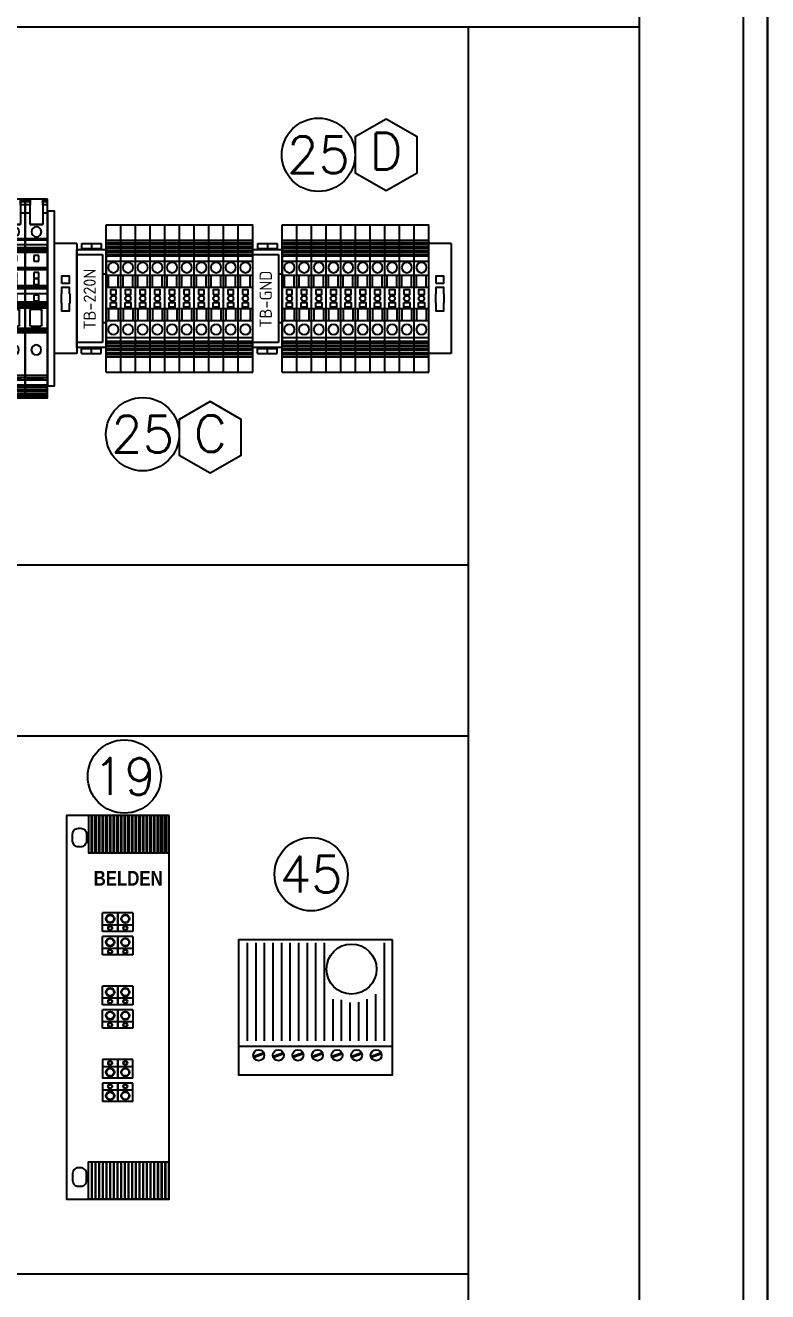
# Model space of a CAD drawing. Header units: inches. Extents: x 564911 to 603980, y 458630 to 507164.
# Drawn here: x 591142 to 591445, y 499424 to 499942 of the extents above; entities that cross this region are included whole.
import ezdxf
from ezdxf.enums import TextEntityAlignment as Align

# ---------------------------------------------------------------- set-up
doc = ezdxf.new("R2010")
doc.units = ezdxf.units.IN
doc.header["$MEASUREMENT"] = 0
for name, color, linetype in [('ANN-SMTEXT', 2, 'Continuous'), ('ASHADE', 7, 'Continuous'), ('box', 2, 'Continuous'), ('TER', 4, 'Continuous')]:
    doc.layers.add(name, color=color, linetype=linetype)
doc.styles.add('ISO3098B', font='ISO3098B.shx')
doc.styles.add('S', font='SIMPLEX.SHX')

# ---------------------------------------------------------------- blocks, each defined once
blk = doc.blocks.new('1492-N37')
at = {"layer": 'ASHADE', "color": 7, "elevation": 0}
blk.add_lwpolyline([(8442.46, 3387.6), (8439.66, 3387.6), (8439.66, 3316.2), (8442.46, 3316.2), (8442.46, 3387.6)], dxfattribs=at)
blk = doc.blocks.new('AB1492 J4')
at = {"color": 107, "extrusion": (9.75062e-16, 1, -1.1783e-16)}
for p, q in [((5217.44, 1348.87, -2.05), (5223.44, 1348.87, -2.05)), ((5217.44, 1348.87), (5223.44, 1348.87))]:
    blk.add_line(p, q, dxfattribs=at)
at = {"color": 107}
for p, q in [((5217.44, 1348.87, -2.05), (5223.44, 1348.87, -2.05)), ((5217.44, 1348.87), (5223.44, 1348.87)), ((5217.44, 1288.57), (5217.44, 1348.87)), ((5223.44, 1288.57), (5223.44, 1348.87)), ((5217.44, 1341.57, -3.05), (5223.44, 1341.57, -3.05)), ((5217.44, 1339.89, -3.05), (5223.44, 1339.89, -3.05)), ((5217.44, 1338.26, -3.05), (5223.44, 1338.26, -3.05)), ((5217.44, 1336.81, -3.05), (5223.44, 1336.81, -3.05)), ((5217.44, 1336.15, 9.3), (5223.44, 1336.15, 9.3)), ((5217.44, 1333.94, 36.3), (5223.44, 1333.94, 36.3)), ((5217.44, 1333.94, 36.3), (5223.44, 1333.94, 36.3)), ((5217.44, 1328.22, 29.8), (5223.44, 1328.22, 29.8)), ((5217.44, 1328.22, 35.7), (5223.44, 1328.22, 35.7)), ((5218.44, 1323.32), (5218.44, 1328.22)), ((5222.44, 1323.32), (5222.44, 1328.22)), ((5217.44, 1323.32, 19.15), (5223.44, 1323.32, 19.15)), ((5217.44, 1314.63, 47.95), (5223.44, 1314.63, 47.95)), ((5218.44, 1314.63, 28.8), (5218.44, 1309.72, 28.8)), ((5222.44, 1314.63, 28.8), (5222.44, 1309.72, 28.8)), ((5217.44, 1309.72, 28.8), (5223.44, 1309.72, 28.8)), ((5217.44, 1309.72, 28.8), (5223.44, 1309.72, 28.8)), ((5217.44, 1302.72, 28.8), (5223.44, 1302.72, 28.8)), ((5217.44, 1302.72, 28.8), (5223.44, 1302.72, 28.8)), ((5217.44, 1301.3, 9.3), (5223.44, 1301.3, 9.3)), ((5217.44, 1300.64, -3.05), (5223.44, 1300.64, -3.05)), ((5217.44, 1299.19, -3.05), (5223.44, 1299.19, -3.05)), ((5217.44, 1297.55, -3.05), (5223.44, 1297.55, -3.05)), ((5217.44, 1295.88, -3.05), (5223.44, 1295.88, -3.05)), ((5217.44, 1288.57, -2.05), (5223.44, 1288.57, -2.05)), ((5217.44, 1288.57), (5223.44, 1288.57))]:
    blk.add_line(p, q, dxfattribs=at)
at = {"color": 107, "extrusion": (-5.71519e-32, 1.1783e-16, -1)}
for p, q in [((5217.44, 1342.56, -3.05), (5223.44, 1342.56, -3.05)), ((5217.44, 1340.88, -3.05), (5223.44, 1340.88, -3.05)), ((5217.44, 1339.25, -3.05), (5223.44, 1339.25, -3.05)), ((5217.44, 1337.8, -3.05), (5223.44, 1337.8, -3.05))]:
    blk.add_line(p, q, dxfattribs=at)
at = {"color": 107, "extrusion": (-9.75062e-16, 1, 1.1783e-16)}
for p, q in [((5217.44, 1336.15, 9.3), (5223.44, 1336.15, 9.3)), ((5217.44, 1336.15, 9.76), (5223.44, 1336.15, 9.76))]:
    blk.add_line(p, q, dxfattribs=at)
at = {"color": 107, "extrusion": (-8.49823e-17, 0.087156, 0.996195)}
blk.add_line((5217.44, 1336.15, 9.76), (5223.44, 1336.15, 9.76), dxfattribs=at)
at = {"color": 107, "extrusion": (-9.75062e-16, -1, 4.30509e-10)}
for p, q in [((5217.44, 1328.22, 29.8), (5223.44, 1328.22, 29.8)), ((5217.44, 1328.22, 35.7), (5223.44, 1328.22, 35.7))]:
    blk.add_line(p, q, dxfattribs=at)
at = {"color": 107, "extrusion": (-9.75062e-16, -1, 1.1783e-16)}
for p, q in [((5217.44, 1301.3, 9.3), (5223.44, 1301.3, 9.3)), ((5217.44, 1301.3, 9.76), (5223.44, 1301.3, 9.76)), ((5223.44, 1291.22, 9.76), (5223.44, 1291.22, 9.3)), ((5223.44, 1291.22, 9.3), (5223.44, 1291.22, 9.76)), ((5223.44, 1291.22, 11.35), (5223.44, 1291.22, 11.82)), ((5223.44, 1291.22, 11.82), (5223.44, 1291.22, 11.35))]:
    blk.add_line(p, q, dxfattribs=at)
at = {"color": 107, "extrusion": (-8.49823e-17, -0.087156, 0.996195)}
blk.add_line((5217.44, 1301.3, 9.76), (5223.44, 1301.3, 9.76), dxfattribs=at)
at = {"color": 107, "extrusion": (-5.71519e-32, -1.1783e-16, -1)}
for p, q in [((5217.44, 1299.65, -3.05), (5223.44, 1299.65, -3.05)), ((5217.44, 1298.2, -3.05), (5223.44, 1298.2, -3.05)), ((5217.44, 1296.56, -3.05), (5223.44, 1296.56, -3.05)), ((5217.44, 1294.89, -3.05), (5223.44, 1294.89, -3.05))]:
    blk.add_line(p, q, dxfattribs=at)
at = {"color": 107, "extrusion": (1, -9.75062e-16, 4.93038e-32)}
for p, q in [((5223.44, 1291.22, 9.3), (5223.44, 1291.22, 9.76)), ((5223.44, 1291.22, 11.35), (5223.44, 1291.22, 11.82)), ((5223.44, 1288.57, -2.05), (5223.44, 1288.57)), ((5223.44, 1288.57), (5223.44, 1288.57, 2.05))]:
    blk.add_line(p, q, dxfattribs=at)
at = {"color": 107, "extrusion": (-1, 9.75062e-16, -4.93038e-32)}
for p, q in [((5223.44, 1291.22, 9.76), (5223.44, 1291.22, 9.3)), ((5223.44, 1291.22, 11.82), (5223.44, 1291.22, 11.35)), ((5223.44, 1288.57), (5223.44, 1288.57, -2.05)), ((5223.44, 1288.57, 2.05), (5223.44, 1288.57))]:
    blk.add_line(p, q, dxfattribs=at)
at = {"color": 107, "extrusion": (-9.75062e-16, -1, 2.20861e-14)}
for p, q in [((5217.44, 1288.57, -2.05), (5223.44, 1288.57, -2.05)), ((5217.44, 1288.57), (5223.44, 1288.57)), ((5223.44, 1288.57), (5223.44, 1288.57, -2.05)), ((5223.44, 1288.57, -2.05), (5223.44, 1288.57)), ((5223.44, 1288.57), (5223.44, 1288.57, 2.05)), ((5223.44, 1288.57, 2.05), (5223.44, 1288.57))]:
    blk.add_line(p, q, dxfattribs=at)
at = {"color": 107}
for points, elevation in [([(5219.25, 1320.39), (5221.64, 1320.39), (5221.64, 1322.23), (5219.25, 1322.23)], 19.15), ([(5219.25, 1317.05), (5221.64, 1317.05), (5221.64, 1315.2), (5219.25, 1315.2)], 47.95)]:
    blk.add_lwpolyline(points, close=True, dxfattribs=dict(at, elevation=elevation))
at = {"color": 107, "extrusion": (-2.22045e-16, -1.1783e-16, -1)}
for centre in [(-5220.44, 1331.37, -35.68), (-5220.44, 1306.03, -29.59)]:
    blk.add_circle(centre, 2.1, dxfattribs=at)
at = {"color": 107}
blk.add_circle((5220.44, 1318.72), 1.15, dxfattribs=at)
at = {"color": 107, "style": 'ISO3098B'}
for p in [(5220.36, 1345.28), (5220.36, 1291.3, -3.05)]:
    blk.add_attdef('1', text='', height=3, rotation=90, dxfattribs=at).set_placement(p, align=Align.MIDDLE_CENTER)
blk = doc.blocks.new('STOPER')
at = {"color": 0}
for points in [[(22179.34, -20542.87), (22175.95, -20542.87), (22175.95, -20539.79), (22179.34, -20539.79)], [(22179.34, -20539.79), (22179.34, -20539.65), (22183.04, -20539.65), (22183.04, -20539.79)], [(22183.04, -20542.87), (22183.04, -20543.01), (22179.34, -20543.01), (22179.34, -20542.87)], [(22183.04, -20539.79), (22185.81, -20539.79), (22185.81, -20542.87), (22183.04, -20542.87)]]:
    blk.add_lwpolyline(points, dxfattribs=at)
blk.add_lwpolyline([(22187.35, -20539.78), (22190.43, -20539.78), (22190.43, -20542.86), (22187.35, -20542.86)], close=True, dxfattribs=at)
at = {"layer": 'TER', "color": 0}
for p, q in [((22158.68, -20545.88), (22158.68, -20536.78)), ((22158.68, -20536.78), (22203.7, -20536.78)), ((22203.7, -20545.88), (22203.7, -20536.78)), ((22203.7, -20545.88), (22158.68, -20545.88))]:
    blk.add_line(p, q, dxfattribs=at)
blk = doc.blocks.new('AB1492-GM35')
at = {"color": 4}
for p, q in [((5057.57, 1338.74), (5069.57, 1338.74)), ((5057.57, 1298.74), (5057.57, 1338.74)), ((5059.57, 1341.24), (5067.57, 1341.24)), ((5059.57, 1341.24), (5059.57, 1338.74)), ((5059.57, 1339.24), (5067.57, 1339.24)), ((5063.57, 1341.24), (5063.57, 1339.24)), ((5067.57, 1341.24), (5067.57, 1338.74)), ((5069.57, 1338.74), (5069.57, 1298.74)), ((5057.57, 1336.74), (5068.07, 1336.74)), ((5068.07, 1336.74), (5068.07, 1328.74)), ((5069.57, 1328.74), (5068.07, 1328.74)), ((5068.07, 1328.74), (5068.07, 1308.74)), ((5068.07, 1308.74), (5068.07, 1300.74)), ((5069.57, 1308.74), (5068.07, 1308.74)), ((5068.07, 1300.74), (5057.57, 1300.74)), ((5069.57, 1298.74), (5057.57, 1298.74)), ((5059.57, 1296.24), (5059.57, 1298.74)), ((5059.57, 1298.24), (5067.57, 1298.24)), ((5059.57, 1296.24), (5067.57, 1296.24)), ((5063.57, 1296.24), (5063.57, 1298.24)), ((5067.57, 1296.24), (5067.57, 1298.74))]:
    blk.add_line(p, q, dxfattribs=at)
at = {"style": 'ISO3098B'}
for tag, p in [('A', (5060.59, 1318.74)), ('B', (5064.59, 1318.74))]:
    blk.add_attdef(tag, text='', height=3, rotation=90, dxfattribs=at).set_placement(p, align=Align.MIDDLE_CENTER)
blk = doc.blocks.new('PATCH PANEL')
at = {"color": 2}
for p, q in [((590314.49, 508935.45), (590315.44, 508935.45)), ((590312.11, 508930.21), (590312.11, 508933.07)), ((590317.83, 508933.06), (590317.83, 508930.22)), ((590315.44, 508927.83), (590314.49, 508927.83)), ((590324.37, 508893.2), (590324.37, 508900.8)), ((590330.58, 508900.8), (590324.37, 508900.8)), ((590330.58, 508900.8), (590330.58, 508893.2)), ((590330.58, 508893.2), (590330.58, 508900.8)), ((590336.79, 508900.8), (590330.58, 508900.8)), ((590336.79, 508900.8), (590336.79, 508893.2)), ((590324.37, 508896), (590330.58, 508896)), ((590330.58, 508893.2), (590324.37, 508893.2)), ((590330.58, 508896), (590336.79, 508896)), ((590336.79, 508893.2), (590330.58, 508893.2)), ((590324.37, 508883.6), (590324.37, 508891.2)), ((590330.58, 508891.2), (590324.37, 508891.2)), ((590330.58, 508891.2), (590330.58, 508883.6)), ((590330.58, 508883.6), (590330.58, 508891.2)), ((590336.79, 508891.2), (590330.58, 508891.2)), ((590336.79, 508891.2), (590336.79, 508883.6)), ((590324.37, 508886.4), (590330.58, 508886.4)), ((590330.58, 508883.6), (590324.37, 508883.6)), ((590330.58, 508886.4), (590336.79, 508886.4)), ((590336.79, 508883.6), (590330.58, 508883.6)), ((590324.37, 508863.2), (590324.37, 508870.8)), ((590330.58, 508870.8), (590324.37, 508870.8)), ((590330.58, 508870.8), (590330.58, 508863.2)), ((590330.58, 508863.2), (590330.58, 508870.8)), ((590336.79, 508870.8), (590330.58, 508870.8)), ((590336.79, 508870.8), (590336.79, 508863.2)), ((590324.37, 508866), (590330.58, 508866)), ((590330.58, 508863.2), (590324.37, 508863.2)), ((590330.58, 508866), (590336.79, 508866)), ((590336.79, 508863.2), (590330.58, 508863.2)), ((590324.37, 508853.6), (590324.37, 508861.2)), ((590330.58, 508861.2), (590324.37, 508861.2)), ((590330.58, 508861.2), (590330.58, 508853.6)), ((590330.58, 508853.6), (590330.58, 508861.2)), ((590336.79, 508861.2), (590330.58, 508861.2)), ((590336.79, 508861.2), (590336.79, 508853.6)), ((590324.37, 508856.4), (590330.58, 508856.4)), ((590330.58, 508853.6), (590324.37, 508853.6)), ((590330.58, 508856.4), (590336.79, 508856.4)), ((590336.79, 508853.6), (590330.58, 508853.6)), ((590330.58, 508840.8), (590324.37, 508840.8)), ((590324.37, 508840.8), (590324.37, 508833.2)), ((590324.37, 508838), (590330.58, 508838)), ((590330.58, 508833.2), (590330.58, 508840.8)), ((590336.79, 508840.8), (590330.58, 508840.8)), ((590330.58, 508840.8), (590330.58, 508833.2)), ((590330.58, 508838), (590336.79, 508838)), ((590336.79, 508833.2), (590336.79, 508840.8)), ((590330.58, 508833.2), (590324.37, 508833.2)), ((590330.58, 508831.2), (590324.37, 508831.2)), ((590324.37, 508831.2), (590324.37, 508823.6)), ((590336.79, 508833.2), (590330.58, 508833.2)), ((590330.58, 508823.6), (590330.58, 508831.2)), ((590336.79, 508831.2), (590330.58, 508831.2)), ((590330.58, 508831.2), (590330.58, 508823.6)), ((590336.79, 508823.6), (590336.79, 508831.2)), ((590324.37, 508828.4), (590330.58, 508828.4)), ((590330.58, 508828.4), (590336.79, 508828.4)), ((590330.58, 508823.6), (590324.37, 508823.6)), ((590336.79, 508823.6), (590330.58, 508823.6)), ((590315.44, 508796.56), (590314.49, 508796.56)), ((590312.11, 508794.18), (590312.11, 508791.33)), ((590317.83, 508791.33), (590317.83, 508794.18)), ((590314.49, 508788.94), (590315.44, 508788.94))]:
    blk.add_line(p, q, dxfattribs=at)
for points in [[(590351.58, 508940.7), (590309.58, 508940.7), (590309.58, 508783.7), (590351.58, 508783.7)], [(590319.83, 508940.7), (590318.69, 508940.7), (590318.69, 508925.38), (590319.83, 508925.38)], [(590321.33, 508940.7), (590320.19, 508940.7), (590320.19, 508925.38), (590321.33, 508925.38)], [(590322.83, 508940.7), (590321.69, 508940.7), (590321.69, 508925.38), (590322.83, 508925.38)], [(590324.33, 508940.7), (590323.19, 508940.7), (590323.19, 508925.38), (590324.33, 508925.38)], [(590325.83, 508940.7), (590324.69, 508940.7), (590324.69, 508925.38), (590325.83, 508925.38)], [(590327.33, 508940.7), (590326.19, 508940.7), (590326.19, 508925.38), (590327.33, 508925.38)], [(590328.83, 508940.7), (590327.69, 508940.7), (590327.69, 508925.38), (590328.83, 508925.38)], [(590330.33, 508940.7), (590329.19, 508940.7), (590329.19, 508925.38), (590330.33, 508925.38)], [(590331.83, 508940.7), (590330.69, 508940.7), (590330.69, 508925.38), (590331.83, 508925.38)], [(590333.33, 508940.7), (590332.19, 508940.7), (590332.19, 508925.38), (590333.33, 508925.38)], [(590334.83, 508940.7), (590333.69, 508940.7), (590333.69, 508925.38), (590334.83, 508925.38)], [(590336.33, 508940.7), (590335.19, 508940.7), (590335.19, 508925.38), (590336.33, 508925.38)], [(590337.83, 508940.7), (590336.69, 508940.7), (590336.69, 508925.38), (590337.83, 508925.38)], [(590339.33, 508940.7), (590338.19, 508940.7), (590338.19, 508925.38), (590339.33, 508925.38)], [(590340.83, 508940.7), (590339.69, 508940.7), (590339.69, 508925.38), (590340.83, 508925.38)], [(590342.33, 508940.7), (590341.19, 508940.7), (590341.19, 508925.38), (590342.33, 508925.38)], [(590343.83, 508940.7), (590342.69, 508940.7), (590342.69, 508925.38), (590343.83, 508925.38)], [(590345.33, 508940.7), (590344.19, 508940.7), (590344.19, 508925.38), (590345.33, 508925.38)], [(590346.83, 508940.7), (590345.69, 508940.7), (590345.69, 508925.38), (590346.83, 508925.38)], [(590348.33, 508940.7), (590347.19, 508940.7), (590347.19, 508925.38), (590348.33, 508925.38)], [(590349.83, 508940.7), (590348.69, 508940.7), (590348.69, 508925.38), (590349.83, 508925.38)], [(590351.33, 508940.7), (590350.19, 508940.7), (590350.19, 508925.38), (590351.33, 508925.38)], [(590319.83, 508783.7), (590318.69, 508783.7), (590318.69, 508799.02), (590319.83, 508799.02)], [(590321.33, 508783.7), (590320.19, 508783.7), (590320.19, 508799.02), (590321.33, 508799.02)], [(590322.83, 508783.7), (590321.69, 508783.7), (590321.69, 508799.02), (590322.83, 508799.02)], [(590324.33, 508783.7), (590323.19, 508783.7), (590323.19, 508799.02), (590324.33, 508799.02)], [(590325.83, 508783.7), (590324.69, 508783.7), (590324.69, 508799.02), (590325.83, 508799.02)], [(590327.33, 508783.7), (590326.19, 508783.7), (590326.19, 508799.02), (590327.33, 508799.02)], [(590328.83, 508783.7), (590327.69, 508783.7), (590327.69, 508799.02), (590328.83, 508799.02)], [(590330.33, 508783.7), (590329.19, 508783.7), (590329.19, 508799.02), (590330.33, 508799.02)], [(590331.83, 508783.7), (590330.69, 508783.7), (590330.69, 508799.02), (590331.83, 508799.02)], [(590333.33, 508783.7), (590332.19, 508783.7), (590332.19, 508799.02), (590333.33, 508799.02)], [(590334.83, 508783.7), (590333.69, 508783.7), (590333.69, 508799.02), (590334.83, 508799.02)], [(590336.33, 508783.7), (590335.19, 508783.7), (590335.19, 508799.02), (590336.33, 508799.02)], [(590337.83, 508783.7), (590336.69, 508783.7), (590336.69, 508799.02), (590337.83, 508799.02)], [(590339.33, 508783.7), (590338.19, 508783.7), (590338.19, 508799.02), (590339.33, 508799.02)], [(590340.83, 508783.7), (590339.69, 508783.7), (590339.69, 508799.02), (590340.83, 508799.02)], [(590342.33, 508783.7), (590341.19, 508783.7), (590341.19, 508799.02), (590342.33, 508799.02)], [(590343.83, 508783.7), (590342.69, 508783.7), (590342.69, 508799.02), (590343.83, 508799.02)], [(590345.33, 508783.7), (590344.19, 508783.7), (590344.19, 508799.02), (590345.33, 508799.02)], [(590346.83, 508783.7), (590345.69, 508783.7), (590345.69, 508799.02), (590346.83, 508799.02)], [(590348.33, 508783.7), (590347.19, 508783.7), (590347.19, 508799.02), (590348.33, 508799.02)], [(590349.83, 508783.7), (590348.69, 508783.7), (590348.69, 508799.02), (590349.83, 508799.02)], [(590351.33, 508783.7), (590350.19, 508783.7), (590350.19, 508799.02), (590351.33, 508799.02)]]:
    blk.add_lwpolyline(points, close=True, dxfattribs=at)
for points in [[(590312.11, 508933.07), (590312.11, 508933.07, -0.414214), (590314.49, 508935.45)], [(590315.44, 508935.45), (590315.44, 508935.45, -0.414214), (590317.83, 508933.06)], [(590314.49, 508927.83), (590314.49, 508927.83, -0.414214), (590312.11, 508930.21)], [(590317.83, 508930.22), (590317.83, 508930.22, -0.414214), (590315.44, 508927.83)], [(590314.49, 508796.56), (590314.49, 508796.56, 0.414214), (590312.11, 508794.18)], [(590317.83, 508794.18), (590317.83, 508794.18, 0.414214), (590315.44, 508796.56)], [(590312.11, 508791.33), (590312.11, 508791.33, 0.414214), (590314.49, 508788.94)], [(590315.44, 508788.94), (590315.44, 508788.94, 0.414214), (590317.83, 508791.33)]]:
    blk.add_lwpolyline(points, format="xyb", dxfattribs=at)
for centre, radius in [((590327.47, 508898.4), 1.73), ((590327.47, 508898.4), 1.5), ((590333.69, 508898.4), 1.73), ((590333.69, 508898.4), 1.5), ((590327.47, 508894.6), 0.864), ((590327.47, 508894.6), 0.749), ((590333.69, 508894.6), 0.864), ((590333.69, 508894.6), 0.749), ((590327.47, 508888.8), 1.73), ((590327.47, 508888.8), 1.5), ((590333.69, 508888.8), 1.73), ((590333.69, 508888.8), 1.5), ((590327.47, 508885), 0.864), ((590327.47, 508885), 0.749), ((590333.69, 508885), 0.864), ((590333.69, 508885), 0.749), ((590327.47, 508868.4), 1.73), ((590327.47, 508868.4), 1.5), ((590333.69, 508868.4), 1.73), ((590333.69, 508868.4), 1.5), ((590327.47, 508864.6), 0.864), ((590327.47, 508864.6), 0.749), ((590333.69, 508864.6), 0.864), ((590333.69, 508864.6), 0.749), ((590327.47, 508858.8), 1.73), ((590327.47, 508858.8), 1.5), ((590333.69, 508858.8), 1.73), ((590333.69, 508858.8), 1.5), ((590327.47, 508855), 0.864), ((590327.47, 508855), 0.749), ((590333.69, 508855), 0.864), ((590333.69, 508855), 0.749), ((590327.47, 508835.6), 1.73), ((590327.47, 508835.6), 1.5), ((590327.47, 508839.4), 0.864), ((590327.47, 508839.4), 0.749), ((590333.69, 508835.6), 1.73), ((590333.69, 508835.6), 1.5), ((590333.69, 508839.4), 0.864), ((590333.69, 508839.4), 0.749), ((590327.47, 508826), 1.73), ((590327.47, 508826), 1.5), ((590327.47, 508829.8), 0.864), ((590327.47, 508829.8), 0.749), ((590333.69, 508826), 1.73), ((590333.69, 508826), 1.5), ((590333.69, 508829.8), 0.864), ((590333.69, 508829.8), 0.749)]:
    blk.add_circle(centre, radius, dxfattribs=at)
at = {"color": 2, "insert": (590320.73, 508917.99), "char_height": 6, "width": 21.5686, "attachment_point": 1}
blk.add_mtext('{\\fArial Narrow|b1|i0|c0|p34;BELDEN}', dxfattribs=at)
blk = doc.blocks.new('AB1492-H6')
at = {"color": 1}
for p, q in [((5180.59, 1361.89, -4.46), (5178.6, 1361.89, -4.46)), ((5180.59, 1361.24, -4.32), (5178.6, 1361.24, -4.32)), ((5180.59, 1361.24, -4.32), (5178.6, 1361.24, -4.32)), ((5187.7, 1361.89, -4.46), (5185.72, 1361.89, -4.46)), ((5187.7, 1361.24, -4.32), (5185.72, 1361.24, -4.32)), ((5180.59, 1356.51, -2.67), (5178.6, 1356.51, -2.67)), ((5180.59, 1356.51, -2.67), (5178.6, 1356.51, -2.67)), ((5180.59, 1351.95, -2.67), (5180.59, 1356.51, -2.67)), ((5187.7, 1356.51, -2.67), (5185.72, 1356.51, -2.67)), ((5185.72, 1356.51, -2.67), (5185.72, 1351.95, -2.67)), ((5185.72, 1351.95, -2.67), (5180.59, 1351.95, -2.67)), ((5187.7, 1346.09, -1.91), (5178.6, 1346.09, -1.91)), ((5187.7, 1345.46, -2.67), (5178.6, 1345.46, -2.67)), ((5187.7, 1343.61, -50.08), (5178.6, 1343.61, -50.08)), ((5187.7, 1342.34, -49.65), (5178.6, 1342.34, -49.65)), ((5187.7, 1341.83, -38.22), (5178.6, 1341.83, -38.22)), ((5187.7, 1340.81, -47.8), (5178.6, 1340.81, -47.8)), ((5187.7, 1340.5, -37.87), (5178.6, 1340.5, -37.87)), ((5187.7, 1333.42, -41.64), (5178.6, 1333.42, -41.64)), ((5187.7, 1326.23, -41.64), (5178.6, 1326.23, -41.64)), ((5187.7, 1325.58, -42.01), (5178.6, 1325.58, -42.01)), ((5187.7, 1318.41, -47.38), (5178.6, 1318.41, -47.38)), ((5187.7, 1307.89, -48.14), (5178.6, 1307.89, -48.14)), ((5187.7, 1290.09, -36.59), (5178.6, 1290.09, -36.59)), ((5187.7, 1289.2, -34.43), (5178.6, 1289.2, -34.43)), ((5187.7, 1285.36, -3.86), (5178.6, 1285.36, -3.86)), ((5187.7, 1283.58, -2.37), (5178.6, 1283.58, -2.37)), ((5187.7, 1282.59, -1.53), (5178.6, 1282.59, -1.53)), ((5187.7, 1282.06, 0.86), (5178.6, 1282.06, 0.86)), ((5187.7, 1281.81, -0.87), (5178.6, 1281.81, -0.87)), ((5187.7, 1281.08, 0.43), (5178.6, 1281.08, 0.43))]:
    blk.add_line(p, q, dxfattribs=at)
at = {"color": 1, "extrusion": (1.45159e-16, 0.642788, -0.766044)}
for p, q in [((5180.59, 1359.96, -7.53), (5178.6, 1359.96, -7.53)), ((5180.59, 1362.31, -5.55), (5180.59, 1359.96, -7.53)), ((5185.72, 1359.96, -7.53), (5185.72, 1362.31, -5.55)), ((5187.7, 1359.96, -7.53), (5185.72, 1359.96, -7.53))]:
    blk.add_line(p, q, dxfattribs=at)
at = {"color": 1, "extrusion": (3.44507e-16, 1, 0)}
for p, q in [((5180.59, 1351.95, -7.77), (5185.72, 1351.95, -7.77)), ((5180.59, 1351.95, -2.67), (5180.59, 1351.95, -7.77)), ((5185.72, 1351.95, -2.67), (5180.59, 1351.95, -2.67)), ((5185.72, 1351.95, -2.67), (5185.72, 1351.95, -7.77)), ((5187.7, 1319.93, -47.02), (5178.6, 1319.93, -47.02)), ((5187.7, 1309.42, -42.99), (5178.6, 1309.42, -42.99))]:
    blk.add_line(p, q, dxfattribs=at)
at = {"color": 1, "extrusion": (-3.1402e-16, -0.707107, -0.707107)}
for p, q in [((5187.7, 1342.34, -49.65), (5178.6, 1342.34, -49.65)), ((5187.7, 1341.03, -48.34), (5178.6, 1341.03, -48.34))]:
    blk.add_line(p, q, dxfattribs=at)
at = {"color": 1, "extrusion": (-1.22461e-16, -1.21949e-32, -1)}
for p, q in [((5184.17, 1339.2, -2.67), (5182.06, 1339.2, -2.67)), ((5182.06, 1339.2, -2.67), (5182.06, 1336.88, -2.67)), ((5182.06, 1336.88, -2.67), (5184.17, 1336.88, -2.67)), ((5184.17, 1336.88, -2.67), (5184.17, 1339.2, -2.67)), ((5184.18, 1332.29, -2.67), (5182.07, 1332.29, -2.67)), ((5182.07, 1332.29, -2.67), (5182.07, 1329.97, -2.67)), ((5184.18, 1329.97, -2.67), (5184.18, 1332.29, -2.67)), ((5182.07, 1329.97, -2.67), (5184.18, 1329.97, -2.67)), ((5184.18, 1329.7, -2.67), (5182.07, 1329.7, -2.67)), ((5182.07, 1329.7, -2.67), (5182.07, 1327.38, -2.67)), ((5182.07, 1327.38, -2.67), (5184.18, 1327.38, -2.67)), ((5184.18, 1327.38, -2.67), (5184.18, 1329.7, -2.67)), ((5184.18, 1323.01, -2.67), (5182.07, 1323.01, -2.67)), ((5182.07, 1323.01, -2.67), (5182.07, 1320.69, -2.67)), ((5184.18, 1320.69, -2.67), (5184.18, 1323.01, -2.67)), ((5180.49, 1316.64, -2.67), (5180.49, 1316.64, -2.67)), ((5180.49, 1316.64, -2.67), (5180.49, 1310.8, -2.67)), ((5184.8, 1317.15, -2.67), (5180.99, 1317.15, -2.67)), ((5180.99, 1317.15, -2.67), (5180.99, 1317.15, -2.67)), ((5182.07, 1320.69, -2.67), (5184.18, 1320.69, -2.67)), ((5184.8, 1317.15, -2.67), (5184.8, 1317.15, -2.67)), ((5185.31, 1310.8, -2.67), (5185.31, 1316.64, -2.67)), ((5180.49, 1310.8, -2.67), (5180.49, 1310.8, -2.67)), ((5180.99, 1310.29, -2.67), (5180.99, 1310.29, -2.67)), ((5180.99, 1310.29, -2.67), (5184.8, 1310.29, -2.67)), ((5184.8, 1310.29, -2.67), (5184.8, 1310.29, -2.67)), ((5185.31, 1310.8, -2.67), (5185.31, 1310.8, -2.67))]:
    blk.add_line(p, q, dxfattribs=at)
at = {"color": 1, "extrusion": (-3.44507e-16, -1, 0)}
for p, q in [((5187.7, 1334.18, -42.4), (5178.6, 1334.18, -42.4)), ((5187.7, 1326.82, -46.92), (5178.6, 1326.82, -46.92))]:
    blk.add_line(p, q, dxfattribs=at)
at = {"color": 1, "extrusion": (2.44011e-16, 0.857167, -0.515038)}
blk.add_line((5187.7, 1323.58, -45.33), (5178.6, 1323.58, -45.33), dxfattribs=at)
at = {"color": 1, "extrusion": (-9.9584e-17, 3.43074e-32, -1)}
for p, q in [((5187.7, 1320.19, -48.14), (5178.6, 1320.19, -48.14)), ((5187.7, 1319.17, -48.14), (5178.6, 1319.17, -48.14)), ((5187.7, 1307.64, -45.19), (5178.6, 1307.64, -45.19))]:
    blk.add_line(p, q, dxfattribs=at)
at = {"color": 1, "extrusion": (-3.51876e-16, -0.996195, -0.087156)}
blk.add_line((5187.7, 1317.7, -38.17), (5178.6, 1317.7, -38.17), dxfattribs=at)
at = {"color": 1, "extrusion": (1.85356e-16, 0.258819, 0.965926)}
blk.add_line((5187.7, 1308.65, -46.99), (5178.6, 1308.65, -46.99), dxfattribs=at)
at = {"color": 1, "extrusion": (2.58496e-16, 0.5, 0.866025)}
blk.add_line((5187.7, 1288.18, -2.67), (5178.6, 1288.18, -2.67), dxfattribs=at)
at = {"color": 1, "extrusion": (-2.9821e-16, -0.644624, -0.7645)}
for p, q in [((5187.7, 1286.14, -4.52), (5178.6, 1286.14, -4.52)), ((5187.7, 1284.36, -3.02), (5178.6, 1284.36, -3.02)), ((5187.7, 1281.22, -0.38), (5178.6, 1281.22, -0.38))]:
    blk.add_line(p, q, dxfattribs=at)
at = {"color": 1, "extrusion": (-5.66552e-16, -1, 2.21121e-32)}
for p, q in [((5179.29, 1289.2, -24.08), (5180.87, 1289.2, -26.57)), ((5179.29, 1289.2, -32.55), (5180.87, 1289.2, -30.06)), ((5179.97, 1289.2, -33.28), (5181.54, 1289.2, -30.79)), ((5179.97, 1289.2, -23.35), (5181.54, 1289.2, -25.84)), ((5185.23, 1289.2, -33.28), (5180.05, 1289.2, -33.28)), ((5180.05, 1289.2, -23.35), (5185.23, 1289.2, -23.35)), ((5180.87, 1289.2, -30.28), (5180.87, 1289.2, -26.35)), ((5181.37, 1289.2, -30.79), (5183.91, 1289.2, -30.79)), ((5181.37, 1289.2, -25.84), (5183.91, 1289.2, -25.84)), ((5185.32, 1289.2, -33.28), (5183.75, 1289.2, -30.79)), ((5185.32, 1289.2, -23.35), (5183.75, 1289.2, -25.84)), ((5186, 1289.2, -24.08), (5184.42, 1289.2, -26.57)), ((5184.42, 1289.2, -30.28), (5184.42, 1289.2, -26.35)), ((5186, 1289.2, -32.55), (5184.42, 1289.2, -30.06)), ((5186, 1289.2, -24.11), (5186, 1289.2, -32.52))]:
    blk.add_line(p, q, dxfattribs=at)
at = {"color": 1, "extrusion": (-2.4856e-16, -0.866025, 0.5)}
blk.add_line((5187.7, 1281.2, 0.63), (5178.6, 1281.2, 0.63), dxfattribs=at)
at = {"color": 1, "extrusion": (-1.22461e-16, -1.21949e-32, -1)}
for centre in [(-5183.15, 1348.93, 5.95), (-5183.06, 1300.64, 2.67)]:
    blk.add_circle(centre, 2.01, dxfattribs=at)
at = {"color": 1, "extrusion": (1, -3.44507e-16, -9.9584e-17)}
for centre, radius, start, end in [((1361.71, -3.72, 5180.59), 0.762, 231.6413, 283.2805), ((1356.51, -10.29, 5185.72), 7.62, 51.6413, 90)]:
    blk.add_arc(centre, radius, start, end, dxfattribs=at)
at = {"color": 1, "extrusion": (-1, 3.44507e-16, 9.9584e-17)}
for centre, radius, start, end in [((-1356.51, -10.29, -5180.59), 7.62, 90, 128.3587), ((-1361.71, -3.72, -5185.72), 0.762, 256.7195, 308.3587)]:
    blk.add_arc(centre, radius, start, end, dxfattribs=at)
at = {"color": 1, "extrusion": (-1.22461e-16, -1.21949e-32, -1)}
for centre, start, end in [((-5180.99, 1316.64, 2.67), 0, 90), ((-5184.8, 1316.64, 2.67), 90, 180), ((-5180.99, 1310.8, 2.67), 270, 0), ((-5184.8, 1310.8, 2.67), 180, 270)]:
    blk.add_arc(centre, 0.508, start, end, dxfattribs=at)
at = {"color": 1, "extrusion": (-5.66552e-16, -1, 2.21121e-32)}
for centre, radius, start, end in [((5180.05, -32.52, -1289.2), 0.762, 180, 270), ((5180.05, -24.11, -1289.2), 0.762, 90, 180), ((5181.37, -30.28, -1289.2), 0.508, 180, 270), ((5181.37, -26.35, -1289.2), 0.508, 90, 180), ((5183.91, -30.28, -1289.2), 0.508, 270, 0), ((5183.91, -26.35, -1289.2), 0.508, 0, 90), ((5185.23, -32.52, -1289.2), 0.762, 270, 0), ((5185.23, -24.11, -1289.2), 0.762, 0, 90)]:
    blk.add_arc(centre, radius, start, end, dxfattribs=at)
at = {"layer": 'ASHADE', "color": 1}
blk.add_line((5187.7, 1362.31, 0), (5178.6, 1362.31, 0), dxfattribs=at)
at = {"layer": 'ASHADE', "color": 1, "elevation": 0}
blk.add_lwpolyline([(5187.7, 1362.31), (5178.6, 1362.31), (5178.6, 1281.01), (5187.7, 1281.01), (5187.7, 1362.31)], dxfattribs=at)
at = {"color": 1, "style": 'ISO3098B'}
blk.add_attdef('1', text='', height=3, rotation=90, dxfattribs=at).set_placement((5182.87, 1313.49, 3.21), align=Align.MIDDLE_CENTER)

msp = doc.modelspace()

# ---------------------------------------------------------------- linework, layer by layer
at = {"color": 0}
msp.add_line((591435.16086, 500090.87256), (591435.16086, 498115.88081), dxfattribs=at)
at = {"color": 1}
for p, q in [((591232.27118, 499566.25576, -0.07963), (591232.27118, 499526.13076, -0.07963)), ((591235.77118, 499566.25576, -0.07963), (591235.77118, 499526.13076, -0.07963)), ((591239.27118, 499566.25576, -0.07963), (591239.27118, 499526.13076, -0.07963)), ((591242.77118, 499566.25576, -0.07963), (591242.77118, 499526.13076, -0.07963)), ((591246.27118, 499566.25576, -0.07963), (591246.27118, 499526.13076, -0.07963)), ((591249.77118, 499566.25576, -0.07963), (591249.77118, 499526.13076, -0.07963)), ((591253.27118, 499566.25576, -0.07963), (591253.27118, 499526.13076, -0.07963)), ((591256.77118, 499566.25576, -0.07963), (591256.77118, 499526.13076, -0.07963)), ((591260.27118, 499566.25576, -0.07963), (591260.27118, 499526.13076, -0.07963)), ((591263.77118, 499566.25576, -0.07963), (591263.77118, 499526.13076, -0.07963)), ((591288.27118, 499566.25576, -0.07963), (591288.27118, 499526.13076, -0.07963)), ((591267.27118, 499543.25576, -0.07963), (591267.27118, 499526.13076, -0.07963)), ((591270.77118, 499542.92281, -0.07963), (591270.77118, 499526.13076, -0.07963)), ((591274.27118, 499541.83227, -0.07963), (591274.27118, 499526.13076, -0.07963)), ((591277.77118, 499542.00576, -0.07963), (591277.77118, 499526.13076, -0.07963)), ((591281.27118, 499543.25576, -0.07963), (591281.27118, 499526.13076, -0.07963)), ((591284.77118, 499545.25576, -0.07963), (591284.77118, 499526.13076, -0.07963)), ((591291.77118, 499523.88076, -0.07963), (591228.77118, 499523.88076, -0.07963)), ((591239.08285, 499521.25546, -0.07963), (591234.95952, 499519.75607, -0.07963)), ((591239.25372, 499520.78556, -0.07963), (591235.13039, 499519.28617, -0.07963)), ((591247.08285, 499521.25546, -0.07963), (591242.95952, 499519.75607, -0.07963)), ((591247.25372, 499520.78556, -0.07963), (591243.13039, 499519.28617, -0.07963)), ((591255.08285, 499521.25546, -0.07963), (591250.95952, 499519.75607, -0.07963)), ((591255.25372, 499520.78556, -0.07963), (591251.13039, 499519.28617, -0.07963)), ((591263.08285, 499521.25546, -0.07963), (591258.95952, 499519.75607, -0.07963)), ((591263.25372, 499520.78556, -0.07963), (591259.13039, 499519.28617, -0.07963)), ((591271.08285, 499521.25546, -0.07963), (591266.95952, 499519.75607, -0.07963)), ((591271.25372, 499520.78556, -0.07963), (591267.13039, 499519.28617, -0.07963)), ((591279.08285, 499521.25546, -0.07963), (591274.95952, 499519.75607, -0.07963)), ((591279.25372, 499520.78556, -0.07963), (591275.13039, 499519.28617, -0.07963)), ((591287.08285, 499521.25546, -0.07963), (591282.95952, 499519.75607, -0.07963)), ((591287.25372, 499520.78556, -0.07963), (591283.13039, 499519.28617, -0.07963))]:
    msp.add_line(p, q, dxfattribs=at)
at = {"color": 6}
msp.add_lwpolyline([(591392.65108, 498140.88081), (590497.65108, 498140.88081), (590497.65108, 500040.88081), (591392.65108, 500040.88081)], close=True, dxfattribs=at)
at = {"color": 1}
for points in [[(591289.09763, 499903.3026), (591276.43063, 499895.98931), (591276.43063, 499881.36271), (591289.09763, 499874.04941), (591301.76464, 499881.36271), (591301.76464, 499895.98931)], [(591217.16929, 499787.74911), (591204.50229, 499780.43581), (591204.50229, 499765.80922), (591217.16929, 499758.49592), (591229.83629, 499765.80922), (591229.83629, 499780.43581)]]:
    msp.add_lwpolyline(points, close=True, dxfattribs=at)
at = {"color": 1, "elevation": -0.07963}
msp.add_lwpolyline([(591291.77118, 499567.50576), (591228.77118, 499567.50576), (591228.77118, 499512.25576), (591291.77118, 499512.25576)], close=True, dxfattribs=at)
at = {"color": 3}
for centre in [(591261.43063, 499888.67601), (591189.50229, 499774.35575), (591182.0394, 499634.31614, -0.07963), (591258.43733, 499594.32598, -0.07963)]:
    msp.add_circle(centre, 15, dxfattribs=at)
at = {"color": 1}
for centre, radius in [((591274.9576, 499555.51982, -0.07963), 10.25), ((591237.02118, 499520.25576, -0.07963), 2.25), ((591245.02118, 499520.25576, -0.07963), 2.25), ((591253.02118, 499520.25576, -0.07963), 2.25), ((591261.02118, 499520.25576, -0.07963), 2.25), ((591269.02118, 499520.25576, -0.07963), 2.25), ((591277.02118, 499520.25576, -0.07963), 2.25), ((591285.02118, 499520.25576, -0.07963), 2.25)]:
    msp.add_circle(centre, radius, dxfattribs=at)
at = {"layer": 'ASHADE', "color": 7}
for p, q in [((591445.15108, 498090.87593), (591445.15108, 500090.87593)), ((591445.15108, 498090.87593), (591445.15108, 500090.87593)), ((591445.15108, 500090.87593), (591445.15108, 498090.87593))]:
    msp.add_line(p, q, dxfattribs=at)
at = {"layer": 'ASHADE', "color": 0}
msp.add_line((591392.65108, 499940.88081), (590497.65108, 499940.88081), dxfattribs=at)
at = {"layer": 'box', "color": 0}
for p, q in [((591322.65108, 499940.88081), (591322.65107, 498270.88081, -0.33131)), ((590567.65108, 499720.88081), (591322.65108, 499720.88081)), ((590567.65108, 499650.88081), (591322.65108, 499650.88081)), ((590567.65108, 499430.88081), (591322.65108, 499430.88081))]:
    msp.add_line(p, q, dxfattribs=at)

# ---------------------------------------------------------------- block references
for name, p in [('AB1492-H6', (585953.82995, 498508.22425, 0.00079)), ('AB1492-H6', (585962.92995, 498508.22425, 0.00079)), ('AB1492 J4', (585957.09416, 498511.15762)), ('AB1492 J4', (585963.09416, 498511.15762)), ('AB1492 J4', (585969.09416, 498511.15762)), ('AB1492 J4', (585975.09416, 498511.15762)), ('AB1492 J4', (585981.09416, 498511.15762)), ('AB1492 J4', (585987.09416, 498511.15762)), ('AB1492 J4', (585993.09416, 498511.15762)), ('AB1492 J4', (585999.09416, 498511.15762)), ('AB1492 J4', (586005.09416, 498511.15762)), ('AB1492 J4', (586011.09416, 498511.15762)), ('AB1492 J4', (586029.09416, 498511.15762)), ('AB1492 J4', (586035.09416, 498511.15762)), ('AB1492 J4', (586041.09416, 498511.15762)), ('AB1492 J4', (586047.09416, 498511.15762)), ('AB1492 J4', (586053.09416, 498511.15762)), ('AB1492 J4', (586059.09416, 498511.15762)), ('AB1492 J4', (586065.09416, 498511.15762)), ('AB1492 J4', (586071.09416, 498511.15762)), ('AB1492 J4', (586077.09416, 498511.15762)), ('AB1492 J4', (586083.09416, 498511.15762)), ('PATCH PANEL', (848.73933, -9322.31738, -0.07963))]:
    msp.add_blockref(name, p)
at = {"color": 0, "rotation": 90}
for p in [(570616.6557, 477648.69187), (570769.7557, 477648.69187)]:
    msp.add_blockref('STOPER', p, dxfattribs=at)
ref = msp.add_blockref('AB1492-GM35', (586104.96036, 498511.14168))
ref.add_attrib('1', 'TB-220N', dxfattribs={"height": 5, "rotation": 90, "style": 'ISO3098B'}).set_placement((591167.86037, 499829.62119), align=Align.MIDDLE_CENTER)
ref = msp.add_blockref('AB1492-GM35', (586176.96036, 498511.14168))
ref.add_attrib('1', 'TB-GND', dxfattribs={"height": 5, "rotation": 90, "style": 'ISO3098B'}).set_placement((591239.86037, 499829.62119), align=Align.MIDDLE_CENTER)
at = {"layer": 'ASHADE', "rotation": 180}
msp.add_blockref('1492-N37', (599593.08849, 503181.78186, 0.00079), dxfattribs=at)

# ---------------------------------------------------------------- texts
at = {"color": 3, "style": 'S'}
for s, p in [('25', (591261.43063, 499888.67601)), ('25', (591189.50229, 499774.35575)), ('19', (591182.0394, 499634.31614, -0.07963)), ('45', (591258.43733, 499594.32598, -0.07963))]:
    msp.add_text(s, height=15, dxfattribs=at).set_placement(p, align=Align.MIDDLE_CENTER)
at = {"layer": 'ANN-SMTEXT', "color": 1, "style": 'S'}
for s, p in [('D', (591289.09763, 499890.13107)), ('C', (591217.16929, 499774.57758))]:
    msp.add_text(s, height=15, dxfattribs=at).set_placement(p, align=Align.MIDDLE_CENTER)

doc.saveas('drawing.dxf')
